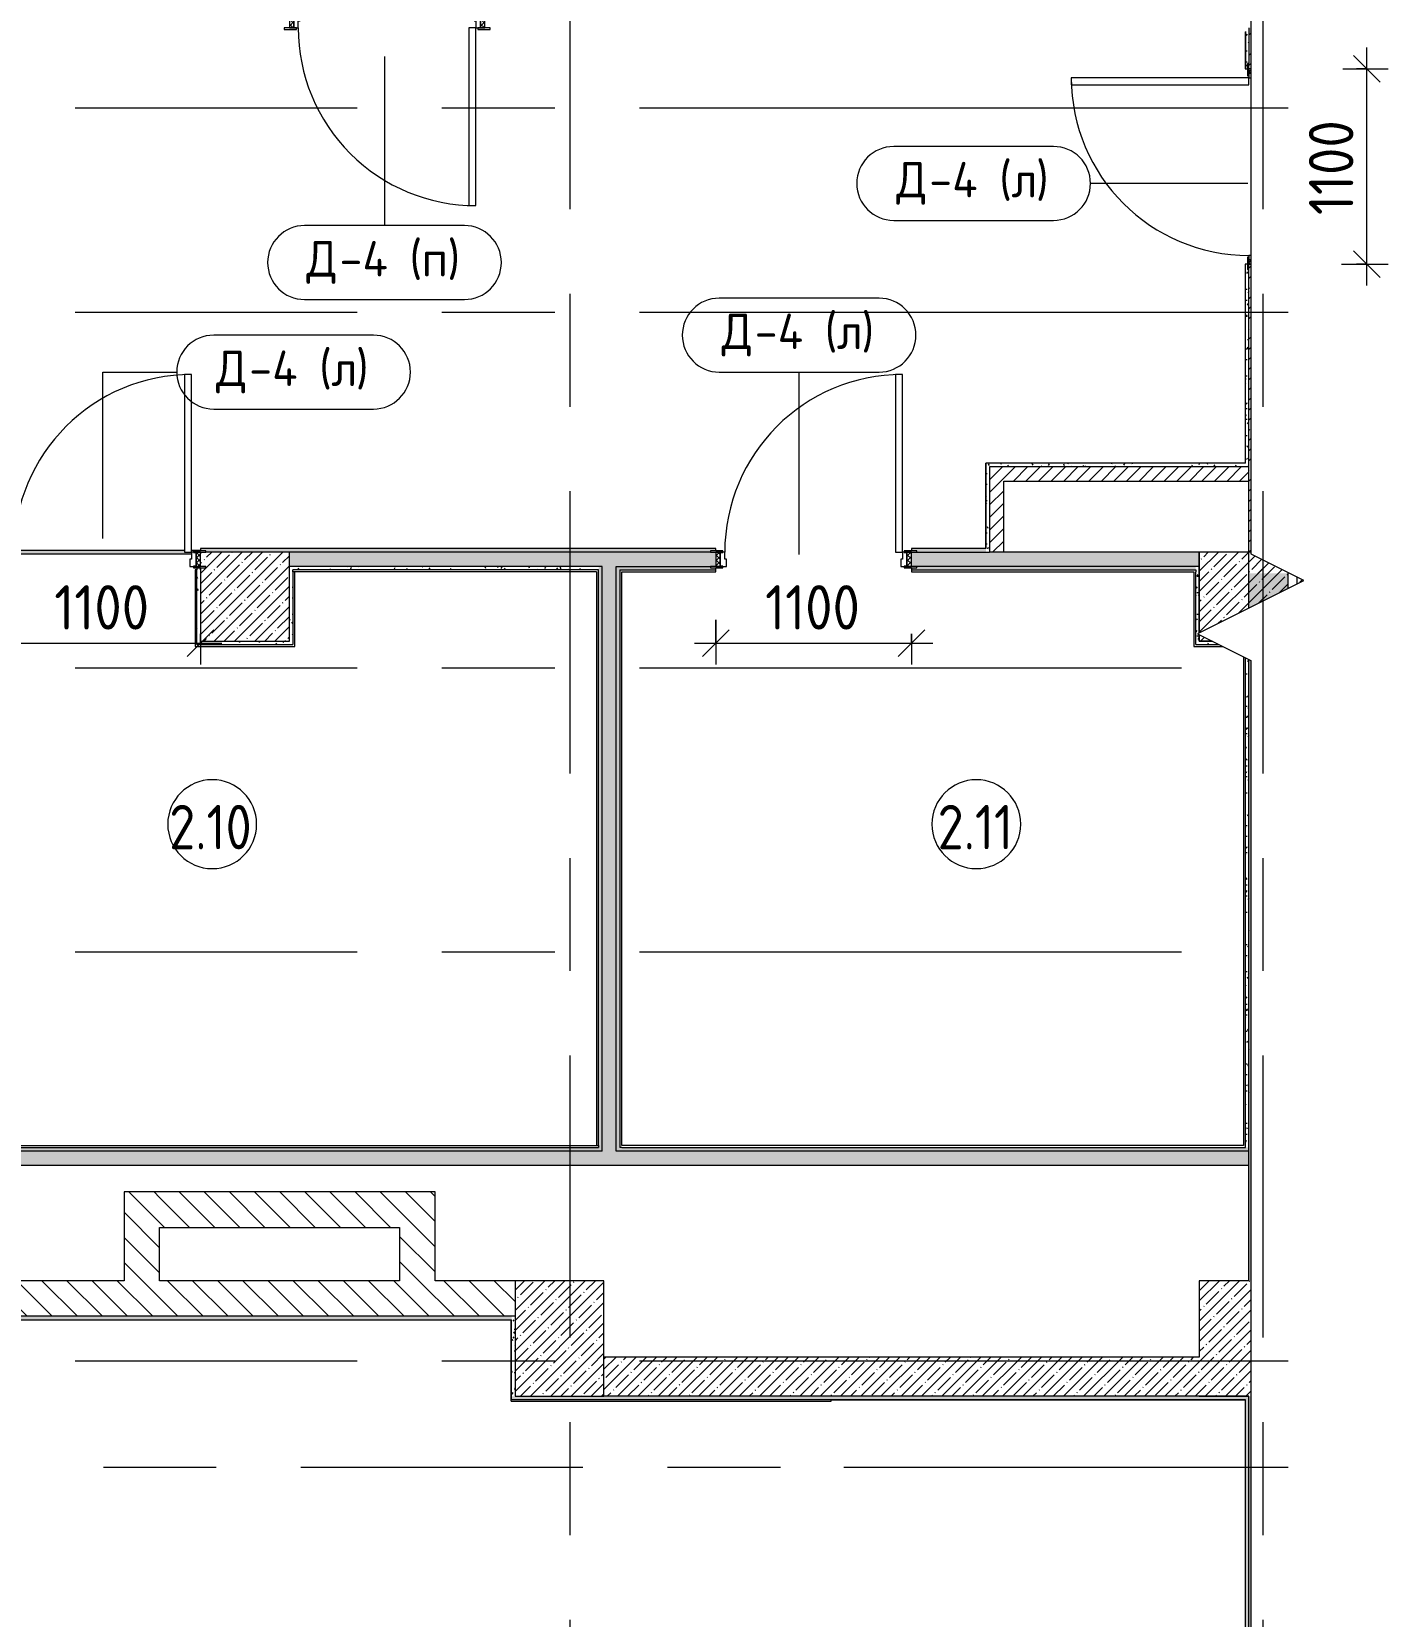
# Model space of a CAD drawing. Header units: millimetres. Extents: x 35363 to 232034, y -8553 to 29000.
# Drawn here: x 77630 to 85264, y 9662 to 18579 of the extents above; entities that cross this region are included whole.
import ezdxf

# ---------------------------------------------------------------- set-up
doc = ezdxf.new("R2010")
doc.units = ezdxf.units.MM
doc.linetypes.add('Осевая', pattern=[3175, 635, -476.25, 1587.5, -476.25])
for name, color, linetype, lineweight in [('A-ANNO-DIMS', 7, 'Continuous', 9), ('A-ANNO-DIMS-100', 7, 'Continuous', 9), ('A-AREA-IDEN', 7, 'Continuous', 9), ('A-DETL-GENF', 7, 'Continuous', 9), ('A-DOOR', 7, 'Continuous', 9), ('A-DOOR-FRAM-2', 7, 'Continuous', 9), ('A-DOOR-IDEN', 7, 'Continuous', 9), ('A-WALL', 7, 'Continuous', 9), ('I-WALL', 7, 'Continuous', 9), ('S-COLS', 7, 'Continuous', 9), ('Ограждение', 7, 'Continuous', 9), ('Оси', 7, 'Continuous', 9), ('Оси-2', 7, 'Осевая', 9), ('Поручни', 7, 'Continuous', 9)]:
    doc.layers.add(name, color=color, linetype=linetype, lineweight=lineweight)
for name, color, linetype, lineweight, true_color in [('A-DOOR-1', 1, 'Continuous', 9, 0xff0000), ('A-DOOR-2', 1, 'Continuous', 13, 0xff0000), ('A-DOOR-FRAM-1', 1, 'Continuous', 13, 0xff0000), ('A-WALL-1', 7, 'Continuous', 9, 0x3c3c3c), ('A-WALL-FNSH-1', 7, 'Continuous', 9, 0x3c3c3c)]:
    doc.layers.add(name, color=color, linetype=linetype, lineweight=lineweight, true_color=true_color)
doc.styles.add('GOST Common', font='GOST_Common.ttf', dxfattribs={"height": 200})
doc.styles.add('GOST Common_1', font='GOST_Common.ttf', dxfattribs={"width": 0.9, "height": 250})
doc.styles.add('ISOCPEUR', font='isocpeur.ttf', dxfattribs={"width": 0.9, "height": 250})
doc.dimstyles.new('ISO-2_5_0_9К_БОЛЬШОЙ', dxfattribs={"dimscale": 304.8, "dimtxt": 248.995294, "dimasz": 0.492126, "dimexe": 0.393701, "dimexo": 0.984252, "dimgap": 0, "dimtad": 1, "dimdec": 0, "dimrnd": 10, "dimzin": 0, "dimdsep": 46, "dimtxsty": 'ISOCPEUR', "dimblk1": 'OBLIQUE', "dimblk2": 'OBLIQUE', "dimsah": 1, "dimcen": 0.09, "dimdle": 0.393701, "dimazin": 0, "dimtfac": 1, "dimtdec": 4, "dimtix": 1, "dimtmove": 0, "dimatfit": 3, "dimfxl": 1, "dimtvp": 1, "dimtolj": 1, "dimtzin": 0, "dimarcsym": 2})
pattern_1 = [(45, (0, 0), (-57.02463, 57.02463), []), (45, (57.025, 0), (-57.02463, 57.02463), [100.806, -20.161, 3.353, -16.808])]
pattern_2 = [(135, (0, 0), (-70.71068, -70.71068), [])]
pattern_3 = [(135, (0, 0), (-75.43415, -75.43415), [106.68, -17.78, 3.556, -17.78]), (135, (0, 75.39), (-75.43415, -75.43415), []), (50, (0, 0), (127.52922, -11.15758), [13.335, -146.685]), (355, (0, 0), (-24.66966, 133.74002), [10.668, -117.348]), (100.451, (10.63, -0.93), (102.85973, 122.58178), [11.333, -124.663]), (46.184, (0, 35.56), (189.75516, -29.43036), [20.002, -220.027]), (96.636, (15.81, 33.1), (166.1822, 173.1996), [17, -186.995]), (351.184, (0, 35.56), (166.18393, 173.19757), [16.002, -176.022]), (21, (17.78, 26.67), (106.13027, -71.58603), [13.335, -146.685]), (326, (17.78, 26.67), (43.26188, 128.93175), [10.668, -117.348]), (71.451, (26.62, 20.7), (149.39198, 57.34505), [11.333, -124.663]), (37.5, (0, 0), (2.162228, 59.188357), [3.353, -112.573, 3.353, -115.773, -117.793]), (37.5, (0, 0), (2.162228, 59.188357), [-235.052, 3.353, -114.44]), (7.5, (0, 0), (46.773857, 70.126152), [3.353, -64.567, 3.353, -109.906, -44.894]), (7.5, (0, 0), (46.773857, 70.126152), [-181.178, 3.353, -41.542]), (327.5, (-39.65, 0), (94.91367, -4.010093), [3.353, -41.097, 3.353, -135.331, -184.023]), (327.5, (-39.65, 0), (94.91367, -4.010093), [-183.134, 3.353, -180.67]), (317.5, (-57.43, 0), (103.69057, 17.79882), [3.353, -54.432, 3.353, -88.748, -130.683]), (317.5, (-57.43, 0), (103.69057, 17.79882), [-149.885, 3.353, -127.33])]
pattern_4 = [(45, (0, 0), (-35.35534, 35.35534), [])]
pattern_5 = [(0, (0, 0), (121.92, 30.48), [10.058, -81.382, 10.058, -81.382, -487.68]), (0, (0, 0), (121.92, 30.48), [-182.88, 10.058, -172.822, 10.058, -81.382, -213.36]), (0, (0, 0), (121.92, 30.48), [-457.2, 10.058, -50.902, 10.058, -142.342]), (120, (45.72, 15.24), (-87.356454, 90.345817), [10.058, -81.382, 10.058, -81.382, -487.68]), (120, (45.72, 15.24), (-87.356454, 90.345817), [-182.88, 10.058, -172.822, 10.058, -81.382, -213.36]), (120, (45.72, 15.24), (-87.356454, 90.345817), [-457.2, 10.058, -50.902, 10.058, -142.342]), (240, (60.96, 76.2), (-34.563546, -120.825817), [10.058, -81.382, 10.058, -81.382, -487.68]), (240, (60.96, 76.2), (-34.563546, -120.825817), [-182.88, 10.058, -172.822, 10.058, -81.382, -213.36]), (240, (60.96, 76.2), (-34.563546, -120.825817), [-457.2, 10.058, -50.902, 10.058, -142.342])]

# ---------------------------------------------------------------- blocks, each defined once
blk = doc.blocks.new('110_Дверь_СКБ_1Ст_Внутренняя1 - Д-4 1100x2100h_су мгн-32375332-План заполнения и маркировки дверных проемов 2 этажа в осях 12-23')
at = {"layer": 'A-DOOR'}
h = blk.add_hatch(dxfattribs=at)
h.set_pattern_fill('FP_40', color=256, style=0, pattern_type=2)
h.set_pattern_definition([(135, (1751.41, 164.685), (-14.14214, -14.14214), []), (225, (1751.41, 164.685), (14.14214, -14.14214), [])])
h.paths.add_polyline_path([(562.5, 100), (537.5, 100), (537.5, -100), (562.5, -100)])
at = {"layer": 'A-DOOR-FRAM-2'}
h = blk.add_hatch(dxfattribs=at)
h.set_pattern_fill('FP_41', color=256, style=0, pattern_type=2)
h.set_pattern_definition([(45, (-371.384, 164.685), (-14.1421, 14.1421), []), (135, (-371.384, 164.685), (-14.1421, -14.1421), [])])
h.paths.add_polyline_path([(-512.5, 100), (-537.5, 100), (-537.5, -100), (-512.5, -100)])
at = {"layer": 'A-DOOR-1'}
blk.add_arc((-487.5, 100), 1000, 360, 90, dxfattribs=at)
at = {"layer": 'A-DOOR-2'}
for p, q in [((-487.5, 1100), (-487.5, 100)), ((-447.5, 1100), (-487.5, 1100)), ((-447.5, 100), (-447.5, 1100)), ((-487.5, 100), (-447.5, 100))]:
    blk.add_line(p, q, dxfattribs=at)
at = {"layer": 'A-DOOR-FRAM-1'}
for p, q in [((-497.5, 108), (-567.5, 108)), ((-567.5, 108), (-567.5, 100)), ((-567.5, 100), (-497.5, 100)), ((-512.5, 100), (-537.5, 100)), ((-537.5, 100), (-537.5, -100)), ((-487.5, 100), (-512.5, 100)), ((-512.5, 100), (-512.5, 20)), ((-512.5, -100), (-512.5, 100)), ((-497.5, 100), (-512.5, 100)), ((-512.5, 100), (-512.5, 99)), ((-512.5, 99), (-497.5, 99)), ((-497.5, 100), (-497.5, 108)), ((-497.5, 99), (-497.5, 100)), ((-487.5, 60), (-487.5, 100)), ((512.5, 100), (512.5, 60)), ((537.5, 100), (512.5, 100)), ((592.5, 108), (522.5, 108)), ((522.5, 108), (522.5, 100)), ((537.5, 100), (522.5, 100)), ((522.5, 100), (522.5, 99)), ((522.5, 100), (592.5, 100)), ((522.5, 99), (537.5, 99)), ((537.5, 20), (537.5, 100)), ((562.5, 100), (537.5, 100)), ((537.5, 100), (537.5, -100)), ((537.5, 99), (537.5, 100)), ((562.5, -100), (562.5, 100)), ((592.5, 100), (592.5, 108)), ((-512.5, 20), (-477.5, 20)), ((-497.5, 20), (-512.5, 20)), ((-512.5, 20), (-512.5, -100)), ((-497.5, -100), (-497.5, 20)), ((-477.5, 60), (-487.5, 60)), ((-477.5, 20), (-477.5, 60)), ((512.5, 60), (502.5, 60)), ((502.5, 60), (502.5, 20)), ((502.5, 20), (537.5, 20)), ((537.5, 20), (522.5, 20)), ((522.5, 20), (522.5, -100)), ((537.5, -100), (537.5, 20)), ((-497.5, -100), (-567.5, -100)), ((-567.5, -100), (-567.5, -108)), ((-567.5, -108), (-497.5, -108)), ((-537.5, -100), (-512.5, -100)), ((-512.5, -100), (-497.5, -100)), ((-497.5, -108), (-497.5, -100)), ((522.5, -100), (537.5, -100)), ((592.5, -100), (522.5, -100)), ((522.5, -100), (522.5, -108)), ((522.5, -108), (592.5, -108)), ((537.5, -100), (562.5, -100)), ((592.5, -108), (592.5, -100))]:
    blk.add_line(p, q, dxfattribs=at)
blk = doc.blocks.new('BSC_Колонна _Прямоугольная - 500х500-V30-План заполнения и маркировки дверных проемов 2 этажа в осях 12-23')
at = {"layer": 'S-COLS'}
h = blk.add_hatch(dxfattribs=at)
h.set_pattern_fill('FP_46', color=256, style=0, pattern_type=2)
h.set_pattern_definition([(45, (-78830, -15400), (-57.02463, 57.02463), []), (45, (-78772.975, -15400), (-57.02463, 57.02463), [100.806, -20.161, 3.353, -16.808])])
h.paths.add_polyline_path([(-250, -250), (250, -250), (250, 250), (-250, 250), (-250, 170), (-220, 170), (-220, 162), (-250, 162), (-250, -0.6)])
for p, q in [((250, 250), (-220, 250)), ((250, -250), (250, 250)), ((-250, 162), (-250, -250)), ((-250, -250), (250, -250))]:
    blk.add_line(p, q, dxfattribs=at)
blk = doc.blocks.new('110_Дверь_СКБ_1Ст_Внутренняя1 - Д-4 _л_ 1100x2100h_су мгн-32399982-План заполнения и маркировки дверных проемов 2 этажа в осях 12-23')
at = {"layer": 'A-DOOR'}
h = blk.add_hatch(dxfattribs=at)
h.set_pattern_fill('FP_36', color=256, style=0, pattern_type=2)
h.set_pattern_definition([(135, (1751.41, 174.685), (-14.14214, -14.14214), []), (225, (1751.41, 174.685), (14.14214, -14.14214), [])])
h.paths.add_polyline_path([(537.5, 99.3), (562.5, 99.3), (562.5, 110), (537.5, 110)])
at = {"layer": 'A-DOOR-FRAM-2'}
h = blk.add_hatch(dxfattribs=at)
h.set_pattern_fill('FP_37', color=256, style=0, pattern_type=2)
h.set_pattern_definition([(45, (-371.384, 174.685), (-14.1421, 14.1421), []), (135, (-371.384, 174.685), (-14.1421, -14.1421), [])])
h.paths.add_polyline_path([(-537.5, 99.3), (-512.5, 99.3), (-512.5, 110), (-537.5, 110)])
at = {"layer": 'A-DOOR-1'}
blk.add_arc((512.5, 110), 1000, 90, 180, dxfattribs=at)
at = {"layer": 'A-DOOR-2'}
for p, q in [((512.5, 1110), (472.5, 1110)), ((472.5, 1110), (472.5, 110)), ((512.5, 110), (512.5, 1110)), ((472.5, 110), (512.5, 110))]:
    blk.add_line(p, q, dxfattribs=at)
at = {"layer": 'A-DOOR-FRAM-1'}
for p, q in [((-497.5, 118), (-567.5, 118)), ((-567.5, 118), (-567.5, 110)), ((-567.5, 110), (-497.5, 110)), ((-512.5, 110), (-537.5, 110)), ((-537.5, 110), (-537.5, 99.3)), ((-487.5, 110), (-512.5, 110)), ((-512.5, 110), (-512.5, 99.3)), ((-512.5, 99.3), (-512.5, 110)), ((-497.5, 110), (-512.5, 110)), ((-512.5, 110), (-512.5, 109)), ((-512.5, 109), (-497.5, 109)), ((-497.5, 110), (-497.5, 118)), ((-497.5, 109), (-497.5, 110)), ((-487.5, 99.3), (-487.5, 110)), ((512.5, 110), (512.5, 99.3)), ((537.5, 110), (512.5, 110)), ((592.5, 118), (522.5, 118)), ((522.5, 118), (522.5, 110)), ((537.5, 110), (522.5, 110)), ((522.5, 110), (522.5, 109)), ((522.5, 110), (592.5, 110)), ((522.5, 109), (537.5, 109)), ((537.5, 99.3), (537.5, 110)), ((562.5, 110), (537.5, 110)), ((537.5, 110), (537.5, 99.3)), ((537.5, 109), (537.5, 110)), ((562.5, 99.3), (562.5, 110)), ((592.5, 110), (592.5, 118))]:
    blk.add_line(p, q, dxfattribs=at)
blk = doc.blocks.new('110_Дверь_СКБ_1Ст_Внутренняя1 - Д-4 _л_ 1100x2100h_су мгн-32399984-План заполнения и маркировки дверных проемов 2 этажа в осях 12-23')
at = {"layer": 'A-DOOR'}
h = blk.add_hatch(dxfattribs=at)
h.set_pattern_fill('FP_38', color=256, style=0, pattern_type=2)
h.set_pattern_definition([(135, (1751.41, 104.685), (-14.14214, -14.14214), []), (225, (1751.41, 104.685), (14.14214, -14.14214), [])])
h.paths.add_polyline_path([(562.5, -40), (562.5, 40), (537.5, 40), (537.5, -40)])
at = {"layer": 'A-DOOR-FRAM-2'}
h = blk.add_hatch(dxfattribs=at)
h.set_pattern_fill('FP_39', color=256, style=0, pattern_type=2)
h.set_pattern_definition([(45, (-371.384, 104.685), (-14.1421, 14.1421), []), (135, (-371.384, 104.685), (-14.1421, -14.1421), [])])
h.paths.add_polyline_path([(-512.5, -40), (-512.5, 40), (-537.5, 40), (-537.5, -40)])
at = {"layer": 'A-DOOR-1'}
blk.add_arc((512.5, 40), 1000, 90, 180, dxfattribs=at)
at = {"layer": 'A-DOOR-2'}
for p, q in [((512.5, 1040), (472.5, 1040)), ((472.5, 1040), (472.5, 40)), ((512.5, 40), (512.5, 1040)), ((472.5, 40), (512.5, 40))]:
    blk.add_line(p, q, dxfattribs=at)
at = {"layer": 'A-DOOR-FRAM-1'}
for p, q in [((-497.5, 48), (-567.5, 48)), ((-567.5, 48), (-567.5, 40)), ((-567.5, 40), (-497.5, 40)), ((-512.5, 40), (-537.5, 40)), ((-537.5, 40), (-537.5, -40)), ((-487.5, 40), (-512.5, 40)), ((-512.5, 40), (-512.5, -40)), ((-512.5, -40), (-512.5, 40)), ((-497.5, 40), (-512.5, 40)), ((-512.5, 40), (-512.5, 39)), ((-512.5, 39), (-497.5, 39)), ((-497.5, 40), (-497.5, 48)), ((-497.5, 39), (-497.5, 40)), ((-487.5, 0), (-487.5, 40)), ((-477.5, 0), (-487.5, 0)), ((-477.5, -40), (-477.5, 0)), ((512.5, 0), (502.5, 0)), ((502.5, 0), (502.5, -40)), ((512.5, 40), (512.5, 0)), ((537.5, 40), (512.5, 40)), ((592.5, 48), (522.5, 48)), ((522.5, 48), (522.5, 40)), ((537.5, 40), (522.5, 40)), ((522.5, 40), (522.5, 39)), ((522.5, 40), (592.5, 40)), ((522.5, 39), (537.5, 39)), ((537.5, -40), (537.5, 40)), ((562.5, 40), (537.5, 40)), ((537.5, 40), (537.5, -40)), ((537.5, 39), (537.5, 40)), ((562.5, -40), (562.5, 40)), ((592.5, 40), (592.5, 48)), ((-497.5, -40), (-567.5, -40)), ((-567.5, -40), (-567.5, -48)), ((-567.5, -48), (-497.5, -48)), ((-537.5, -40), (-512.5, -40)), ((-497.5, -39), (-512.5, -39)), ((-512.5, -39), (-512.5, -40)), ((-512.5, -40), (-477.5, -40)), ((-512.5, -40), (-497.5, -40)), ((-497.5, -40), (-497.5, -39)), ((-497.5, -48), (-497.5, -40)), ((502.5, -40), (537.5, -40)), ((537.5, -39), (522.5, -39)), ((522.5, -39), (522.5, -40)), ((522.5, -40), (537.5, -40)), ((592.5, -40), (522.5, -40)), ((522.5, -40), (522.5, -48)), ((522.5, -48), (592.5, -48)), ((537.5, -40), (537.5, -39)), ((537.5, -40), (562.5, -40)), ((592.5, -48), (592.5, -40))]:
    blk.add_line(p, q, dxfattribs=at)
blk = doc.blocks.new('BSC_Колонна _Прямоугольная - 650х500-V43-План заполнения и маркировки дверных проемов 2 этажа в осях 12-23')
at = {"layer": 'S-COLS'}
h = blk.add_hatch(dxfattribs=at)
h.set_pattern_fill('FP_56', color=256, style=0, pattern_type=2)
h.set_pattern_definition([(135, (11225, -80600), (-57.02463, -57.02463), []), (135, (11225, -80542.975), (-57.02463, -57.02463), [100.806, -20.161, 3.353, -16.808])])
h.paths.add_polyline_path([(325, -250), (325, 250), (-325, 250), (-325, -250)])
for p, q in [((325, 250), (-325, 250)), ((-325, 250), (-325, -250)), ((325, -250), (325, 250)), ((-325, -250), (325, -250))]:
    blk.add_line(p, q, dxfattribs=at)
blk = doc.blocks.new('Ограждение - Ограждение-32874466-План заполнения и маркировки дверных проемов 2 этажа в осях 12-23')
at = {"layer": 'Ограждение'}
h = blk.add_hatch(color=256, dxfattribs=at)
h.paths.add_polyline_path([(78530, 15640), (78530, 15650), (78490, 15650), (78490, 15660), (77484.5, 15660), (77484.5, 15658), (77520, 15658), (77520, 15650), (77530, 15650), (77530, 15640), (78490, 15640)])
h.paths.add_polyline_path([(78530, 15650), (78540, 15650), (78540, 15658), (78580, 15658), (78580, 15660), (78530, 15660), (78530, 15658)])
at = {"layer": 'Поручни'}
for p, q in [((77484.5, 15658), (77484.5, 15660)), ((78490, 15660), (77484.5, 15660)), ((77530, 15640), (78530, 15640)), ((78580, 15660), (78530, 15660))]:
    blk.add_line(p, q, dxfattribs=at)
blk = doc.blocks.new('DET_L_Линия разрыва - М100-V52-План заполнения и маркировки дверных проемов 2 этажа в осях 12-23')
at = {"layer": 'A-DETL-GENF'}
for p, q in [((11889.9, 300), (11739.9, 0)), ((12188.1, -296.4), (11889.9, 300)), ((11739.9, 0), (0, 0)), ((12339.9, 0), (12191.6, -296.4)), ((24079.7, 0), (12339.9, 0))]:
    blk.add_line(p, q, dxfattribs=at)
blk = doc.blocks.new('М_двери - Типоразмер_рамка-25223575-План заполнения и маркировки дверных проемов 2 этажа в осях 12-23')
at = {"layer": 'A-DOOR-IDEN'}
for p, q in [((4.496, 2.08), (-4.496, 2.08)), ((-4.496, -2.08), (4.496, -2.08))]:
    blk.add_line(p, q, dxfattribs=at)
for centre, start, end in [((-4.496, 0), 90, 270), ((4.496, 0), 270, 90)]:
    blk.add_arc(centre, 2.08, start, end, dxfattribs=at)
blk = doc.blocks.new('DIMBLOCK40-План заполнения и маркировки дверных проемов 2 этажа в осях 12-23')
at = {"layer": 'A-ANNO-DIMS-100'}
for p, q in [((77480, 15270), (77480, 15017.9)), ((77480, 15137.9), (77480, 15270)), ((78580, 15190), (78580, 15017.9)), ((78580, 15137.9), (78580, 15190)), ((77360, 15137.9), (78700, 15137.9))]:
    blk.add_line(p, q, dxfattribs=at)
at = {"layer": 'A-ANNO-DIMS-100', "lineweight": 20}
for p, q in [((77480, 15137.9), (77555, 15212.9)), ((78580, 15137.9), (78655, 15212.9)), ((77480, 15137.9), (77405, 15062.9)), ((78580, 15137.9), (78505, 15062.9))]:
    blk.add_line(p, q, dxfattribs=at)
at = {"layer": 'A-ANNO-DIMS-100', "color": 0, "insert": (77757.1, 15464.5), "char_height": 250, "width": 655.049, "attachment_point": 1, "line_spacing_factor": 1.149209, "style": 'ISOCPEUR'}
blk.add_mtext('1100', dxfattribs=at)
blk = doc.blocks.new('_Oblique')
at = {"color": 0, "linetype": 'ByBlock', "lineweight": -2}
blk.add_line((-0.5, -0.5), (0.5, 0.5), dxfattribs=at)
blk = doc.blocks.new('DIMBLOCK41-План заполнения и маркировки дверных проемов 2 этажа в осях 12-23')
at = {"layer": 'A-ANNO-DIMS-100'}
for p, q in [((81480, 15270), (81480, 15017.9)), ((81480, 15137.9), (81480, 15270)), ((82580, 15190), (82580, 15017.9)), ((82580, 15137.9), (82580, 15190)), ((81360, 15137.9), (82700, 15137.9))]:
    blk.add_line(p, q, dxfattribs=at)
at = {"layer": 'A-ANNO-DIMS-100', "lineweight": 20}
for p, q in [((81480, 15137.9), (81555, 15212.9)), ((82580, 15137.9), (82655, 15212.9)), ((81480, 15137.9), (81405, 15062.9)), ((82580, 15137.9), (82505, 15062.9))]:
    blk.add_line(p, q, dxfattribs=at)
at = {"layer": 'A-ANNO-DIMS-100', "color": 0, "insert": (81757.1, 15464.5), "char_height": 250, "width": 655.049, "attachment_point": 1, "line_spacing_factor": 1.149209, "style": 'ISOCPEUR'}
blk.add_mtext('1100', dxfattribs=at)
blk = doc.blocks.new('DIMBLOCK44-План заполнения и маркировки дверных проемов 2 этажа в осях 12-23')
at = {"layer": 'A-ANNO-DIMS-100'}
for p, q in [((85143.9, 17150), (85143.9, 18490)), ((85008, 18370), (85263.9, 18370)), ((85143.9, 18370), (85085.4, 18370)), ((85000, 17270), (85263.9, 17270)), ((85143.9, 17270), (85085.4, 17270))]:
    blk.add_line(p, q, dxfattribs=at)
at = {"layer": 'A-ANNO-DIMS-100', "lineweight": 20}
for p, q in [((85143.9, 18370), (85068.9, 18445)), ((85143.9, 18370), (85218.9, 18295)), ((85143.9, 17270), (85068.9, 17345)), ((85143.9, 17270), (85218.9, 17195))]:
    blk.add_line(p, q, dxfattribs=at)
at = {"layer": 'A-ANNO-DIMS-100', "color": 0, "insert": (84817.3, 17547.1), "char_height": 250, "width": 655.049, "attachment_point": 1, "rotation": 90, "line_spacing_factor": 1.149209, "style": 'ISOCPEUR'}
blk.add_mtext('1100', dxfattribs=at)
blk = doc.blocks.new('Марка_Помещения - Номер-25198446-План заполнения и маркировки дверных проемов 2 этажа в осях 12-23')
at = {"layer": 'A-AREA-IDEN'}
for start, end in [(360, 180), (180, 360)]:
    blk.add_arc((0, 0), 2.5, start, end, dxfattribs=at)

msp = doc.modelspace()

# ---------------------------------------------------------------- hatches: boundary and pattern name
at = {"layer": 'I-WALL'}
h = msp.add_hatch(dxfattribs=at)
h.set_pattern_fill('FP_17', color=256, style=0, pattern_type=2)
h.set_pattern_definition(pattern_1)
h.paths.add_polyline_path([(84480, 15335.6), (84700, 15445.6), (84700, 15530), (84480, 15530), (84480, 15399.4)])
h.paths.add_polyline_path([(84480, 18570), (84490.7, 18570), (84490.7, 18600), (84480, 18600)])
h.paths.add_polyline_path([(84480, 19100), (84490.7, 19100), (84490.7, 22700), (84480, 22700), (84480, 20878.3)])
h.paths.add_polyline_path([(84480, 23200), (84490.7, 23200), (84490.7, 26600), (84480, 26600), (84480, 24530.9)])
h = msp.add_hatch(dxfattribs=at)
h.set_pattern_fill('FP_58', color=256, style=0, pattern_type=2)
h.set_pattern_definition(pattern_5)
h.paths.add_polyline_path([(84460, 16150), (84480, 16150), (84479.5, 17240), (84472, 17240), (84472, 17270), (84460, 17270), (84460, 16151)])
h.paths.add_polyline_path([(84472, 18370), (84472, 18400), (84480, 18400), (84480, 18600), (84460, 18600), (84460, 18370)])
h = msp.add_hatch(dxfattribs=at)
h.set_pattern_fill('FP_17', color=256, style=0, pattern_type=2)
h.set_pattern_definition(pattern_1)
h.paths.add_polyline_path([(84700, 15530), (84700, 15536.2), (84490.7, 15640.9), (84490.7, 17270), (84480, 17270), (84480, 15530), (84490.7, 15530)])
h.paths.add_polyline_path([(84480, 18370), (84490.7, 18370), (84490.7, 18570), (84480, 18570), (84480, 18400)])
h = msp.add_hatch(dxfattribs=at)
h.set_pattern_fill('FP_58', color=256, style=0, pattern_type=2)
h.set_pattern_definition(pattern_5)
h.paths.add_polyline_path([(83000, 15650), (83020, 15650), (83020, 16150), (83000, 16150), (83000, 15670)])
h = msp.add_hatch(dxfattribs=at)
h.set_pattern_fill('FP_58', color=256, style=0, pattern_type=2)
h.set_pattern_definition(pattern_5)
h.paths.add_polyline_path([(84480, 16130), (84480, 16150), (83020, 16150), (83020, 16130), (83333.9, 16130)])
h = msp.add_hatch(dxfattribs=at)
h.set_pattern_fill('FP_22', color=256, style=0, pattern_type=2)
h.set_pattern_definition(pattern_4)
h.paths.add_polyline_path([(83100, 15650), (83100, 16130), (83020, 16130), (83020, 15650)])
h = msp.add_hatch(dxfattribs=at)
h.set_pattern_fill('FP_22', color=256, style=0, pattern_type=2)
h.set_pattern_definition(pattern_4)
h.paths.add_polyline_path([(83100, 16050), (84480, 16050), (84480, 16130), (83100, 16130)])
h = msp.add_hatch(dxfattribs=at)
h.set_pattern_fill('FP_58', color=256, style=0, pattern_type=2)
h.set_pattern_definition(pattern_5)
h.paths.add_polyline_path([(81450, 15650), (81450, 15658), (81480, 15658), (81480, 15670), (78580, 15670), (78580, 15658), (78610, 15658), (78610, 15650), (79080, 15650)])
h.paths.add_polyline_path([(82610, 15650), (83000, 15650), (83000, 15670), (82580, 15670), (82580, 15658), (82610, 15658)])
h.paths.add_polyline_path([(77450, 15650), (77450, 15658), (77480, 15658), (77480, 15670), (77124.8, 15670), (77124.8, 15658), (77154.8, 15658), (77154.8, 15650), (77157.9, 15650)])
h.paths.add_polyline_path([(75560, 15650), (75994.8, 15650), (75994.8, 15658), (76024.8, 15658), (76024.8, 15670), (73540, 15670), (73540, 15650), (74040, 15650)])
h = msp.add_hatch(dxfattribs=at)
h.set_pattern_fill('FP_27', color=256, style=0, pattern_type=2)
h.set_pattern_definition(pattern_3)
h.paths.add_polyline_path([(84200, 15570), (84200, 15650), (82580, 15650), (82580, 15570), (84180, 15570)])
h.paths.add_polyline_path([(77124.8, 15570), (77480, 15570), (77480, 15650), (77124.8, 15650)])
h.paths.add_polyline_path([(76024.8, 15570), (76024.8, 15650), (75560, 15650), (75560, 15570), (75994.8, 15570)])
h.paths.add_polyline_path([(81450, 15570), (81480, 15570), (81480, 15650), (79080, 15650), (79080, 15570), (80919.8, 15570)])
h = msp.add_hatch(dxfattribs=at)
h.set_pattern_fill('FP_58', color=256, style=0, pattern_type=2)
h.set_pattern_definition(pattern_5)
h.paths.add_polyline_path([(78560, 15150), (78580, 15150), (78580, 15562), (78560, 15562), (78560, 15399.4)])
h = msp.add_hatch(dxfattribs=at)
h.set_pattern_fill('FP_58', color=256, style=0, pattern_type=2)
h.set_pattern_definition(pattern_5)
h.paths.add_polyline_path([(79080, 15550), (80819.8, 15550), (80819.8, 15570), (79080, 15570)])
h = msp.add_hatch(dxfattribs=at)
h.set_pattern_fill('FP_58', color=256, style=0, pattern_type=2)
h.set_pattern_definition(pattern_5)
h.paths.add_polyline_path([(79100, 15130), (79100, 15550), (79080, 15550), (79080, 15130)])
h = msp.add_hatch(dxfattribs=at)
h.set_pattern_fill('FP_58', color=256, style=0, pattern_type=2)
h.set_pattern_definition(pattern_5)
h.paths.add_polyline_path([(80819.8, 12300), (80839.8, 12300), (80839.8, 15570), (80819.8, 15570), (80819.8, 12311)])
h = msp.add_hatch(dxfattribs=at)
h.set_pattern_fill('FP_27', color=256, style=0, pattern_type=2)
h.set_pattern_definition(pattern_3)
h.paths.add_polyline_path([(80919.8, 12280), (80919.8, 15570), (80839.8, 15570), (80839.8, 12280)])
h = msp.add_hatch(dxfattribs=at)
h.set_pattern_fill('FP_58', color=256, style=0, pattern_type=2)
h.set_pattern_definition(pattern_5)
h.paths.add_polyline_path([(84180, 15550), (84180, 15570), (82610, 15570), (82610, 15562), (82580, 15562), (82580, 15550), (83333.9, 15550)])
h.paths.add_polyline_path([(80919.8, 15550), (81480, 15550), (81480, 15562), (81450, 15562), (81450, 15570), (80919.8, 15570)])
h = msp.add_hatch(dxfattribs=at)
h.set_pattern_fill('FP_58', color=256, style=0, pattern_type=2)
h.set_pattern_definition(pattern_5)
h.paths.add_polyline_path([(80939.8, 12300), (80939.8, 15550), (80919.8, 15550), (80919.8, 12300)])
h = msp.add_hatch(dxfattribs=at)
h.set_pattern_fill('FP_58', color=256, style=0, pattern_type=2)
h.set_pattern_definition(pattern_5)
h.paths.add_polyline_path([(84190.7, 15150), (84200, 15150), (84200, 15186.2), (84190.7, 15190.9), (84200, 15195.6), (84200, 15570), (84180, 15570), (84180, 15150)])
h = msp.add_hatch(dxfattribs=at)
h.set_pattern_fill('FP_17', color=256, style=0, pattern_type=2)
h.set_pattern_definition(pattern_1)
h.paths.add_polyline_path([(84750, 15470.6), (84787.1, 15489.1), (84787.1, 15492.7), (84750, 15511.2), (84750, 15490.9)])
h = msp.add_hatch(dxfattribs=at)
h.set_pattern_fill('FP_58', color=256, style=0, pattern_type=2)
h.set_pattern_definition(pattern_5)
h.paths.add_polyline_path([(78560, 15130), (79080, 15130), (79080, 15150), (78560, 15150)])
h = msp.add_hatch(dxfattribs=at)
h.set_pattern_fill('FP_58', color=256, style=0, pattern_type=2)
h.set_pattern_definition(pattern_5)
h.paths.add_polyline_path([(84312.5, 15130), (84272.5, 15150), (84180, 15150), (84180, 15130), (84190.7, 15130)])
h = msp.add_hatch(dxfattribs=at)
h.set_pattern_fill('FP_58', color=256, style=0, pattern_type=2)
h.set_pattern_definition(pattern_5)
h.paths.add_polyline_path([(84460, 12300), (84480, 12300), (84480, 15046.2), (84460, 15056.2), (84460, 12311)])
h = msp.add_hatch(dxfattribs=at)
h.set_pattern_fill('FP_17', color=256, style=0, pattern_type=2)
h.set_pattern_definition(pattern_1)
h.paths.add_polyline_path([(84490.7, 4050), (84490.7, 10900), (84480, 10900), (84480, 4050)])
h.paths.add_polyline_path([(84490.7, 11550), (84490.7, 15040.9), (84480, 15046.2), (84480, 11550)])
h = msp.add_hatch(dxfattribs=at)
h.set_pattern_fill('FP_58', color=256, style=0, pattern_type=2)
h.set_pattern_definition(pattern_5)
h.paths.add_polyline_path([(80839.8, 12280), (80839.8, 12300), (77279.8, 12300), (77279.8, 12280), (78974.4, 12280)])
h = msp.add_hatch(dxfattribs=at)
h.set_pattern_fill('FP_27', color=256, style=0, pattern_type=2)
h.set_pattern_definition(pattern_3)
h.paths.add_polyline_path([(84480, 12200), (84480, 12280), (77279.8, 12280), (77279.8, 12200), (81880.7, 12200)])
h = msp.add_hatch(dxfattribs=at)
h.set_pattern_fill('FP_58', color=256, style=0, pattern_type=2)
h.set_pattern_definition(pattern_5)
h.paths.add_polyline_path([(80919.8, 12280), (84480, 12280), (84480, 12300), (80919.8, 12300)])
h = msp.add_hatch(dxfattribs=at)
h.set_pattern_fill('FP_19', color=256, style=0, pattern_type=2)
h.set_pattern_definition(pattern_2)
h.paths.add_polyline_path([(78150, 11550), (78350, 11550), (78350, 12050), (78150, 12050), (78150, 11746.8)])
h = msp.add_hatch(dxfattribs=at)
h.set_pattern_fill('FP_19', color=256, style=0, pattern_type=2)
h.set_pattern_definition(pattern_2)
h.paths.add_polyline_path([(78974.4, 11850), (79700, 11850), (79700, 12050), (78350, 12050), (78350, 11850)])
h = msp.add_hatch(dxfattribs=at)
h.set_pattern_fill('FP_19', color=256, style=0, pattern_type=2)
h.set_pattern_definition(pattern_2)
h.paths.add_polyline_path([(79700, 11550), (79900, 11550), (79900, 12050), (79700, 12050), (79700, 11746.8)])
h = msp.add_hatch(dxfattribs=at)
h.set_pattern_fill('FP_19', color=256, style=0, pattern_type=2)
h.set_pattern_definition(pattern_2)
h.paths.add_polyline_path([(80350, 11350), (80350, 11550), (75980, 11550), (75980, 11350), (80330, 11350)])
h = msp.add_hatch(dxfattribs=at)
h.set_pattern_fill('FP_58', color=256, style=0, pattern_type=2)
h.set_pattern_definition(pattern_5)
h.paths.add_polyline_path([(80330, 11330), (80330, 11350), (75980, 11350), (75980, 11330), (80329, 11330)])
h = msp.add_hatch(dxfattribs=at)
h.set_pattern_fill('FP_58', color=256, style=0, pattern_type=2)
h.set_pattern_definition(pattern_5)
h.paths.add_polyline_path([(80350, 10900), (80350, 11350), (80330, 11350), (80330, 10900)])
h = msp.add_hatch(dxfattribs=at)
h.set_pattern_fill('FP_17', color=256, style=0, pattern_type=2)
h.set_pattern_definition(pattern_1)
h.paths.add_polyline_path([(84200, 10900), (84200, 11120), (80850, 11120), (80850, 10900), (81880.7, 10900)])
h = msp.add_hatch(dxfattribs=at)
h.set_pattern_fill('FP_58', color=256, style=0, pattern_type=2)
h.set_pattern_definition(pattern_5)
h.paths.add_polyline_path([(84460, 10880), (84460, 10900), (80330, 10900), (80330, 10880), (84459, 10880)])
h = msp.add_hatch(dxfattribs=at)
h.set_pattern_fill('FP_58', color=256, style=0, pattern_type=2)
h.set_pattern_definition(pattern_5)
h.paths.add_polyline_path([(84460, 4140), (84480, 4140), (84480, 10900), (84460, 10900), (84460, 4141)])
at = {"layer": 'S-COLS'}
h = msp.add_hatch(dxfattribs=at)
h.set_pattern_fill('FP_17', color=256, style=0, pattern_type=2)
h.set_pattern_definition(pattern_1)
h.paths.add_polyline_path([(84200, 15150), (84272.5, 15150), (84200, 15186.2)])
h.paths.add_polyline_path([(84200, 15195.6), (84700, 15445.6), (84700, 15536.2), (84490.7, 15640.9), (84490.7, 15650), (84200, 15650), (84200, 15399.4)])
h = msp.add_hatch(dxfattribs=at)
h.set_pattern_fill('FP_17', color=256, style=0, pattern_type=2)
h.set_pattern_definition(pattern_1)
h.paths.add_polyline_path([(84200, 10900), (84490.7, 10900), (84490.7, 11550), (84200, 11550), (84200, 11120)])

# ---------------------------------------------------------------- linework, layer by layer
at = {"layer": 'A-DOOR-IDEN'}
for p, q in [((79615.3, 18439.1), (79615.3, 17487.9)), ((84473.6, 17725), (83588, 17725)), ((78030.3, 16663.3), (78446, 16663.3)), ((78030.3, 15726.5), (78030.3, 16663.3)), ((81948.4, 15636.4), (81948.4, 16663.3))]:
    msp.add_line(p, q, dxfattribs=at)
at = {"layer": 'A-WALL'}
for p, q in [((84460, 18580), (84460, 18370)), ((84480, 18600), (84480, 18400)), ((84460, 16150), (84460, 17270)), ((84480, 15335.6), (84480, 17240)), ((81450, 15650), (79080, 15650)), ((82610, 15650), (83020, 15650)), ((80839.8, 15570), (79080, 15570)), ((80819.8, 15550), (79100, 15550)), ((80839.8, 12280), (80839.8, 15570)), ((80919.8, 15570), (81450, 15570)), ((80919.8, 12280), (80919.8, 15570)), ((80939.8, 15550), (81480, 15550)), ((80939.8, 15550), (80939.8, 12300)), ((84200, 15570), (82610, 15570)), ((84460, 12300), (84460, 15056.2)), ((80819.8, 12311), (80819.8, 12300)), ((77279.8, 12300), (80819.8, 12300)), ((80839.8, 12280), (77279.8, 12280)), ((84480, 12280), (80919.8, 12280)), ((80350, 11350), (75980, 11350)), ((76000, 11330), (80330, 11330)), ((80330, 10900), (80330, 11330)), ((84460, 10880), (82129.5, 10880)), ((84460, 4140), (84460, 10880)), ((84480, 4050), (84480, 10900))]:
    msp.add_line(p, q, dxfattribs=at)
at = {"layer": 'A-WALL-1'}
for p, q in [((84460, 18370), (84472, 18370)), ((84472, 17270), (84460, 17270)), ((84460, 16150), (83000, 16150)), ((83020, 16130), (83020, 15650)), ((84480, 16130), (83020, 16130)), ((83100, 15650), (83100, 16050)), ((83100, 16050), (84480, 16050)), ((81480, 15670), (78580, 15670)), ((78580, 15670), (78580, 15658)), ((81480, 15658), (81480, 15670)), ((83000, 15670), (82580, 15670)), ((82580, 15670), (82580, 15658)), ((83000, 15671), (83000, 15670)), ((84200, 15650), (83020, 15650)), ((84200, 15195.6), (84200, 15650)), ((78560, 15562), (78560, 15550)), ((79100, 15539), (79100, 15550)), ((81480, 15550), (81480, 15562)), ((82580, 15562), (82580, 15550)), ((82580, 15550), (84180, 15550)), ((84180, 15550), (84180, 15539)), ((84700, 15445.6), (84700, 15536.2)), ((84750, 15511.2), (84750, 15470.6)), ((84200, 15150), (84200, 15186.2)), ((78560, 15130), (79100, 15130)), ((84180, 15130), (84312.5, 15130)), ((84272.5, 15150), (84200, 15150)), ((84480, 11550), (84480, 15046.2)), ((80950.8, 12300), (80939.8, 12300)), ((77279.8, 12200), (84480, 12200)), ((78150, 12050), (78150, 11550)), ((79900, 12050), (78150, 12050)), ((79900, 11550), (79900, 12050)), ((78350, 11550), (78350, 11850)), ((78350, 11850), (79700, 11850)), ((79700, 11850), (79700, 11550)), ((78150, 11550), (75980, 11550)), ((79700, 11550), (78350, 11550)), ((80350, 11550), (79900, 11550)), ((84200, 11120), (80850, 11120)), ((84480, 10900), (80850, 10900))]:
    msp.add_line(p, q, dxfattribs=at)
at = {"layer": 'A-WALL-FNSH-1'}
for p, q in [((84459, 18579), (84459, 18370)), ((84459, 18370), (84460, 18370)), ((84460, 17270), (84459, 17270)), ((84459, 17270), (84459, 16151)), ((82999, 16151), (82999, 15671)), ((84459, 16151), (82999, 16151)), ((83000, 15671), (83000, 16150)), ((81480, 15671), (78580, 15671)), ((78580, 15671), (78580, 15670)), ((81480, 15670), (81480, 15671)), ((82999, 15671), (82580, 15671)), ((82580, 15671), (82580, 15670)), ((78560, 15550), (78549, 15550)), ((78549, 15550), (78549, 15119)), ((78560, 15130), (78560, 15550)), ((79100, 15539), (79100, 15130)), ((80808.8, 15539), (79100, 15539)), ((79111, 15119), (79111, 15539)), ((80808.8, 15539), (80808.8, 12311)), ((80819.8, 12311), (80819.8, 15550)), ((80950.8, 15539), (81480, 15539)), ((80950.8, 12311), (80950.8, 15539)), ((81480, 15539), (81480, 15550)), ((82580, 15550), (82580, 15539)), ((82580, 15539), (84169, 15539)), ((84169, 15539), (84169, 15119)), ((84180, 15130), (84180, 15539)), ((78549, 15119), (79111, 15119)), ((84169, 15119), (84334.5, 15119)), ((84449, 15061.7), (84449, 12311)), ((77310.8, 12311), (80819.8, 12311)), ((84449, 12311), (80950.8, 12311)), ((80950.8, 12300), (84460, 12300)), ((80329, 11329), (76000, 11329)), ((80329, 10872), (80329, 11330)), ((80330, 10880), (80330, 10900)), ((82129.5, 10880), (82129.5, 10879)), ((80329, 10872), (80330, 10872)), ((82129.5, 10879), (84459, 10879)), ((84459, 10879), (84459, 4141))]:
    msp.add_line(p, q, dxfattribs=at)
at = {"layer": 'I-WALL'}
for p, q in [((82129.5, 10880), (80330, 10880)), ((80330, 10872), (82129.5, 10872)), ((82129.5, 10872), (82129.5, 10879))]:
    msp.add_line(p, q, dxfattribs=at)
at = {"layer": 'S-COLS'}
for p, q in [((84490.7, 15650), (84200, 15650)), ((84200, 15650), (84200, 15195.6)), ((84700, 15445.6), (84700, 15536.2)), ((84200, 15186.2), (84200, 15150)), ((84200, 15150), (84272.5, 15150)), ((84480, 11550), (84200, 11550)), ((84200, 11550), (84200, 11120)), ((84200, 10900), (84480, 10900))]:
    msp.add_line(p, q, dxfattribs=at)
at = {"layer": 'Оси'}
for p, q in [((82200, 18150), (84700, 18150)), ((82200, 17000), (84700, 17000)), ((81600, 15000), (84100, 15000)), ((81600, 13400), (84100, 13400)), ((82200, 11100), (84700, 11100)), ((82200, 10500), (84700, 10500))]:
    msp.add_line(p, q, dxfattribs=at)
at = {"layer": 'Оси-2'}
for p, q in [((80660, 593.7), (80660, 24890.1)), ((84560, 593.7), (84560, 19415.1)), ((38663.4, 18150), (82200, 18150)), ((38663.4, 17000), (82200, 17000)), ((38663.4, 15000), (81600, 15000)), ((38663.4, 13400), (81600, 13400)), ((38663.4, 11100), (82200, 11100)), ((39933.4, 10500), (82200, 10500))]:
    msp.add_line(p, q, dxfattribs=at)

# ---------------------------------------------------------------- block references
at = {"layer": 'A-AREA-IDEN', "xscale": 99.99999999999993, "yscale": 99.99999999999993, "zscale": 99.99999999999993}
for p in [(78645.7, 14119.3), (82945.9, 14119.3)]:
    msp.add_blockref('Марка_Помещения - Номер-25198446-План заполнения и маркировки дверных проемов 2 этажа в осях 12-23', p, dxfattribs=at)
at = {"layer": 'A-DETL-GENF', "rotation": 90.00000000000031}
msp.add_blockref('DET_L_Линия разрыва - М100-V52-План заполнения и маркировки дверных проемов 2 этажа в осях 12-23', (84490.7, 3301.1), dxfattribs=at)
at = {"layer": 'A-DOOR-1'}
for name, p, rotation in [('110_Дверь_СКБ_1Ст_Внутренняя1 - Д-4 1100x2100h_су мгн-32375332-План заполнения и маркировки дверных проемов 2 этажа в осях 12-23', (79642.5, 18700), 180), ('110_Дверь_СКБ_1Ст_Внутренняя1 - Д-4 _л_ 1100x2100h_су мгн-32399982-План заполнения и маркировки дверных проемов 2 этажа в осях 12-23', (84590, 17807.5), 89.9999999999999)]:
    msp.add_blockref(name, p, dxfattribs=dict(at, rotation=rotation))
for p in [(78017.5, 15610), (82017.5, 15610)]:
    msp.add_blockref('110_Дверь_СКБ_1Ст_Внутренняя1 - Д-4 _л_ 1100x2100h_су мгн-32399984-План заполнения и маркировки дверных проемов 2 этажа в осях 12-23', p, dxfattribs=at)
at = {"layer": 'A-DOOR-IDEN', "xscale": 99.99999999999993, "yscale": 99.99999999999993, "zscale": 99.99999999999993}
for p in [(82930.4, 17725), (79615.3, 17279.9), (81948.4, 16871.3), (79103.6, 16663.3)]:
    msp.add_blockref('М_двери - Типоразмер_рамка-25223575-План заполнения и маркировки дверных проемов 2 этажа в осях 12-23', p, dxfattribs=at)
at = {"layer": 'S-COLS'}
msp.add_blockref('BSC_Колонна _Прямоугольная - 500х500-V30-План заполнения и маркировки дверных проемов 2 этажа в осях 12-23', (78830, 15400), dxfattribs=at)
at = {"layer": 'S-COLS', "rotation": 270.0000000000007}
msp.add_blockref('BSC_Колонна _Прямоугольная - 650х500-V43-План заполнения и маркировки дверных проемов 2 этажа в осях 12-23', (80600, 11225), dxfattribs=at)
at = {"layer": 'Поручни'}
msp.add_blockref('Ограждение - Ограждение-32874466-План заполнения и маркировки дверных проемов 2 этажа в осях 12-23', (0, 0), dxfattribs=at)

# ---------------------------------------------------------------- texts
at = {"layer": 'A-AREA-IDEN', "char_height": 250, "attachment_point": 1, "style": 'GOST Common_1'}
for s, insert, width in [('2.10', (78403.9, 14227.9), 606.076), ('2.11', (82727.9, 14227.9), 548.354)]:
    msp.add_mtext(s, dxfattribs=dict(at, insert=insert, width=width))
at = {"layer": 'A-DOOR-IDEN', "char_height": 200, "attachment_point": 1, "style": 'GOST Common'}
for s, insert, width in [('\\fGOST Common|b0|i0|c204|p34|;Д', (82494.6, 17846.3), 224.472), ('-4 (', (82679.9, 17846.3), 561.181), ('\\fGOST Common|b0|i0|c204|p34|;)', (83281.8, 17846.3), 96.202), ('\\fGOST Common|b0|i0|c204|p34|;л', (83142.9, 17846.3), 168.354), ('\\fGOST Common|b0|i0|c204|p34|;Д', (79176, 17401.2), 224.472), ('-4 (', (79361.3, 17401.2), 561.181), ('\\fGOST Common|b0|i0|c204|p34|;)', (79969.8, 17401.2), 96.202), ('\\fGOST Common|b0|i0|c204|p34|;п', (79824.3, 17401.2), 176.371), ('\\fGOST Common|b0|i0|c204|p34|;Д', (81512.7, 16992.6), 224.472), ('-4 (', (81697.9, 16992.6), 561.181), ('\\fGOST Common|b0|i0|c204|p34|;)', (82299.8, 16992.6), 96.202), ('\\fGOST Common|b0|i0|c204|p34|;л', (82160.9, 16992.6), 168.354), ('\\fGOST Common|b0|i0|c204|p34|;Д', (78667.9, 16784.6), 224.472), ('-4 (', (78853.1, 16784.6), 561.181), ('\\fGOST Common|b0|i0|c204|p34|;)', (79455, 16784.6), 96.202), ('\\fGOST Common|b0|i0|c204|p34|;л', (79316.1, 16784.6), 168.354)]:
    msp.add_mtext(s, dxfattribs=dict(at, insert=insert, width=width))

# ---------------------------------------------------------------- dimensions: what is measured, and where the dimension line sits
at = {"layer": 'A-ANNO-DIMS'}
dim = msp.add_linear_dim(base=(85143.9, 18370), p1=(84700, 17270), p2=(84708, 18370), angle=90, dimstyle='ISO-2_5_0_9К_БОЛЬШОЙ', override={"dimpost": '<>', "dimfxl": 1100.029091}, dxfattribs=at)
dim.commit()
dim.dimension.update_dxf_attribs({"geometry": 'DIMBLOCK44-План заполнения и маркировки дверных проемов 2 этажа в осях 12-23', "text_midpoint": (85018.9, 17820)})
for base, p1, p2, picture, middle in [((78580, 15137.9), (77480, 15570), (78580, 15490), 'DIMBLOCK40-План заполнения и маркировки дверных проемов 2 этажа в осях 12-23', (78030, 15262.9)), ((82580, 15137.9), (81480, 15570), (82580, 15490), 'DIMBLOCK41-План заполнения и маркировки дверных проемов 2 этажа в осях 12-23', (82030, 15262.9))]:
    dim = msp.add_linear_dim(base=base, p1=p1, p2=p2, dimstyle='ISO-2_5_0_9К_БОЛЬШОЙ', override={"dimpost": '<>', "dimfxl": 1102.905254}, dxfattribs=at)
    dim.commit()
    dim.dimension.update_dxf_attribs({"geometry": picture, "text_midpoint": middle})

doc.saveas('drawing.dxf')
